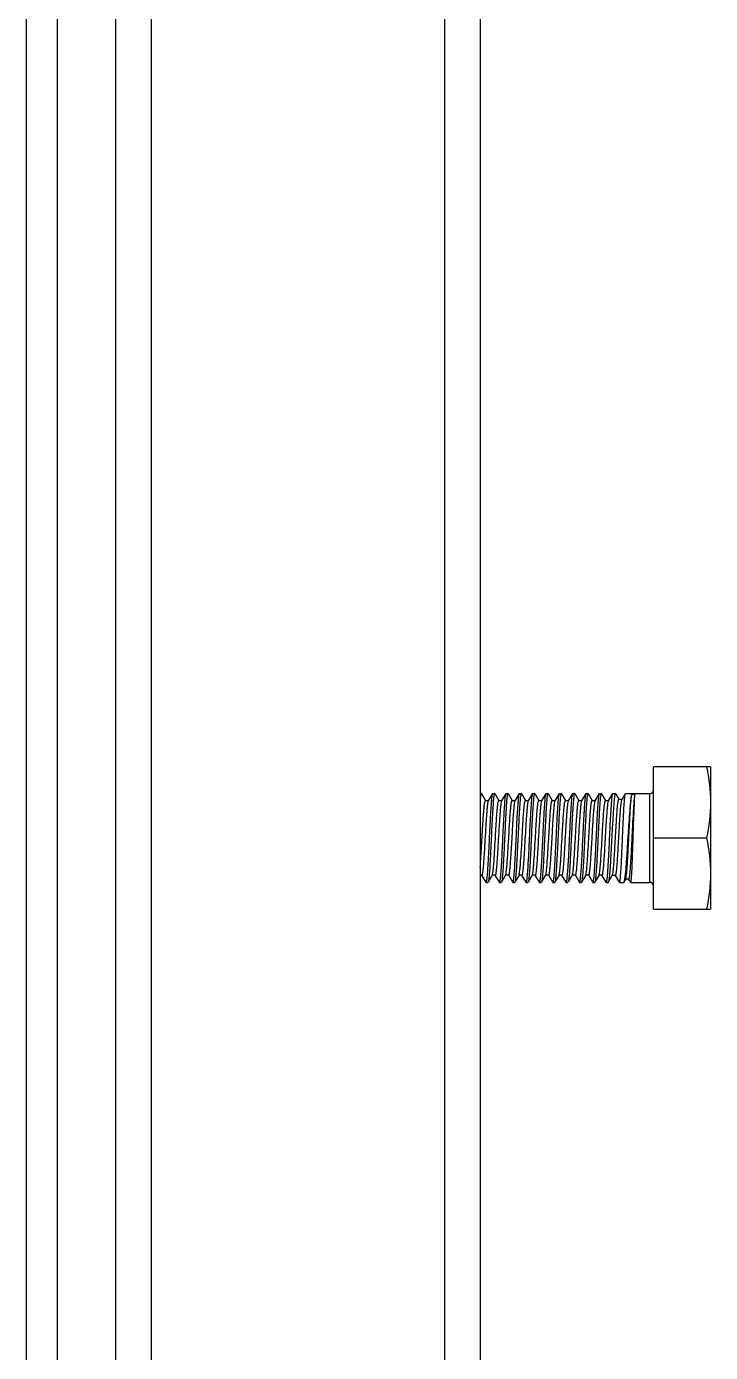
# Model space of a CAD drawing. Extents: x 27938 to 1507990, y 110129 to 923079.
# Drawn here: x 663779 to 664408, y 367100 to 368319 of the extents above; entities that cross this region are included whole.
import ezdxf

# ---------------------------------------------------------------- set-up
doc = ezdxf.new("R2010")
doc.units = 0
doc.header["$LTSCALE"] = 1000
doc.header["$MEASUREMENT"] = 0

msp = doc.modelspace()

# ---------------------------------------------------------------- linework, layer by layer
for p, q in [((663778.7, 366317.4), (663778.7, 369059.5)), ((663807.3, 366675.4), (663807.3, 368938.6)), ((663860.5, 368785.7), (663860.5, 366070.8)), ((663893.2, 368785.7), (663893.2, 366070.8)), ((664163, 368785.7), (664163, 366070.8)), ((664195.8, 368785.7), (664195.8, 366070.8)), ((664407.5, 367638.8), (664355.2, 367638.8)), ((664355.2, 367508), (664355.2, 367638.8)), ((664407.5, 367638.8), (664407.5, 367508)), ((664195.8, 367614.3), (664196.8, 367614.3)), ((664196.9, 367614.2), (664196.8, 367614.3)), ((664207.3, 367614.2), (664207.5, 367614.3)), ((664207.5, 367614.3), (664209, 367614.3)), ((664209.2, 367614.2), (664209, 367614.3)), ((664219.6, 367614.2), (664219.8, 367614.3)), ((664219.8, 367614.3), (664221.3, 367614.3)), ((664221.5, 367614.2), (664221.3, 367614.3)), ((664231.9, 367614.2), (664232, 367614.3)), ((664232, 367614.3), (664233.6, 367614.3)), ((664233.7, 367614.2), (664233.6, 367614.3)), ((664244.1, 367614.2), (664244.3, 367614.3)), ((664244.3, 367614.3), (664245.8, 367614.3)), ((664246, 367614.2), (664245.8, 367614.3)), ((664256.4, 367614.2), (664256.6, 367614.3)), ((664256.6, 367614.3), (664258.1, 367614.3)), ((664268.7, 367614.2), (664268.8, 367614.3)), ((664268.8, 367614.3), (664270.4, 367614.3)), ((664270.5, 367614.2), (664270.4, 367614.3)), ((664280.9, 367614.2), (664281.1, 367614.3)), ((664281.1, 367614.3), (664282.6, 367614.3)), ((664282.8, 367614.2), (664282.6, 367614.3)), ((664293.2, 367614.2), (664293.4, 367614.3)), ((664293.4, 367614.3), (664294.9, 367614.3)), ((664295.1, 367614.2), (664294.9, 367614.3)), ((664305.5, 367614.2), (664305.6, 367614.3)), ((664305.6, 367614.3), (664307.2, 367614.3)), ((664317.7, 367614.2), (664317.9, 367614.3)), ((664317.9, 367614.3), (664320.2, 367614.3)), ((664320.4, 367614.1), (664320.2, 367614.3)), ((664329.3, 367614.2), (664329.4, 367614.3)), ((664329.4, 367614.3), (664351.9, 367614.3)), ((664351.9, 367532.5), (664351.9, 367614.3)), ((664196.9, 367614.2), (664200.7, 367607.7)), ((664200.6, 367607.7), (664203.6, 367607.7)), ((664203.5, 367607.5), (664207.3, 367614.2)), ((664209.2, 367614.2), (664213, 367607.7)), ((664212.9, 367607.7), (664215.8, 367607.7)), ((664215.7, 367607.5), (664219.6, 367614.2)), ((664221.5, 367614.2), (664225.2, 367607.7)), ((664225.1, 367607.7), (664228.1, 367607.7)), ((664228, 367607.5), (664231.9, 367614.2)), ((664233.7, 367614.2), (664237.5, 367607.7)), ((664237.4, 367607.7), (664240.4, 367607.7)), ((664240.3, 367607.5), (664244.1, 367614.2)), ((664246, 367614.2), (664249.8, 367607.7)), ((664249.7, 367607.7), (664252.6, 367607.7)), ((664252.5, 367607.5), (664256.4, 367614.2)), ((664258.3, 367614.2), (664262, 367607.7)), ((664261.9, 367607.7), (664264.9, 367607.7)), ((664264.8, 367607.5), (664268.7, 367614.2)), ((664270.5, 367614.2), (664274.3, 367607.7)), ((664274.2, 367607.7), (664277.2, 367607.7)), ((664277.1, 367607.5), (664280.9, 367614.2)), ((664282.8, 367614.2), (664286.6, 367607.7)), ((664286.5, 367607.7), (664289.4, 367607.7)), ((664289.3, 367607.5), (664293.2, 367614.2)), ((664295.1, 367614.2), (664298.8, 367607.7)), ((664298.7, 367607.7), (664301.7, 367607.7)), ((664301.6, 367607.5), (664305.5, 367614.2)), ((664307.3, 367614.2), (664311.1, 367607.7)), ((664311, 367607.7), (664314, 367607.7)), ((664313.9, 367607.5), (664317.7, 367614.2)), ((664320.4, 367614.1), (664323.4, 367609)), ((664323.3, 367609), (664326.3, 367609)), ((664326.2, 367608.9), (664329.3, 367614.2)), ((664338.2, 367613.4), (664335.1, 367613.4)), ((664355.2, 367573.4), (664403.9, 367573.4)), ((664197.5, 367539.2), (664195.8, 367539.2)), ((664201.2, 367532.7), (664197.4, 367539.2)), ((664201.2, 367532.7), (664201.4, 367532.5)), ((664201.4, 367532.5), (664202.9, 367532.5)), ((664203.1, 367532.7), (664202.9, 367532.5)), ((664206.9, 367539.3), (664203.1, 367532.7)), ((664209.8, 367539.2), (664206.8, 367539.2)), ((664206.9, 367539.3), (664207, 367539.5)), ((664213.5, 367532.7), (664209.7, 367539.2)), ((664213.5, 367532.7), (664213.6, 367532.5)), ((664213.6, 367532.5), (664215.2, 367532.5)), ((664215.3, 367532.7), (664215.2, 367532.5)), ((664219.2, 367539.3), (664215.3, 367532.7)), ((664222.1, 367539.2), (664219.1, 367539.2)), ((664219.2, 367539.3), (664219.3, 367539.5)), ((664225.7, 367532.7), (664222, 367539.2)), ((664225.7, 367532.7), (664225.9, 367532.5)), ((664225.9, 367532.5), (664227.4, 367532.5)), ((664227.6, 367532.7), (664227.4, 367532.5)), ((664231.5, 367539.3), (664227.6, 367532.7)), ((664234.3, 367539.2), (664231.4, 367539.2)), ((664231.5, 367539.3), (664231.6, 367539.5)), ((664238, 367532.7), (664234.2, 367539.2)), ((664238, 367532.7), (664238.2, 367532.5)), ((664238.2, 367532.5), (664239.7, 367532.5)), ((664239.9, 367532.7), (664239.7, 367532.5)), ((664243.7, 367539.3), (664239.9, 367532.7)), ((664246.6, 367539.2), (664243.6, 367539.2)), ((664243.7, 367539.3), (664243.8, 367539.5)), ((664250.3, 367532.7), (664246.5, 367539.2)), ((664250.3, 367532.7), (664250.4, 367532.5)), ((664250.4, 367532.5), (664252, 367532.5)), ((664252.1, 367532.7), (664252, 367532.5)), ((664256, 367539.3), (664252.1, 367532.7)), ((664258.9, 367539.2), (664255.9, 367539.2)), ((664256, 367539.3), (664256.1, 367539.5)), ((664262.5, 367532.7), (664258.8, 367539.2)), ((664262.5, 367532.7), (664262.7, 367532.5)), ((664262.7, 367532.5), (664264.2, 367532.5)), ((664264.4, 367532.7), (664264.2, 367532.5)), ((664268.3, 367539.3), (664264.4, 367532.7)), ((664271.1, 367539.2), (664268.2, 367539.2)), ((664274.8, 367532.7), (664271, 367539.2)), ((664274.8, 367532.7), (664275, 367532.5)), ((664275, 367532.5), (664276.5, 367532.5)), ((664280.5, 367539.3), (664276.7, 367532.7)), ((664283.4, 367539.2), (664280.4, 367539.2)), ((664280.5, 367539.3), (664280.6, 367539.5)), ((664287.1, 367532.7), (664283.3, 367539.2)), ((664287.2, 367532.5), (664288.8, 367532.5)), ((664288.9, 367532.7), (664288.8, 367532.5)), ((664292.8, 367539.3), (664288.9, 367532.7)), ((664295.7, 367539.2), (664292.7, 367539.2)), ((664292.8, 367539.3), (664292.9, 367539.5)), ((664299.3, 367532.7), (664295.6, 367539.2)), ((664299.3, 367532.7), (664299.5, 367532.5)), ((664299.5, 367532.5), (664301, 367532.5)), ((664301.2, 367532.7), (664301, 367532.5)), ((664305.1, 367539.3), (664301.2, 367532.7)), ((664307.9, 367539.2), (664305, 367539.2)), ((664305.1, 367539.3), (664305.1, 367539.5)), ((664311.6, 367532.7), (664307.8, 367539.2)), ((664311.6, 367532.7), (664311.8, 367532.5)), ((664311.8, 367532.5), (664313.4, 367532.5)), ((664313.6, 367532.7), (664313.4, 367532.5)), ((664317.3, 367539.1), (664313.6, 367532.7)), ((664320.2, 367538.9), (664317.2, 367538.9)), ((664323.8, 367532.7), (664320.1, 367538.9)), ((664323.8, 367532.7), (664323.9, 367532.5)), ((664323.9, 367532.5), (664327.6, 367532.5)), ((664327.9, 367532.8), (664327.6, 367532.5)), ((664329.6, 367535.8), (664327.9, 367532.8)), ((664332.5, 367535.6), (664329.5, 367535.6)), ((664334.2, 367532.6), (664332.4, 367535.6)), ((664334.2, 367532.6), (664334.3, 367532.5)), ((664334.3, 367532.5), (664351.9, 367532.5)), ((664355.2, 367508), (664407.5, 367508))]:
    msp.add_line(p, q)
for centre, start, end in [((664351.9, 367617.6), 270, 0), ((664351.9, 367529.3), 0, 90)]:
    msp.add_arc(centre, 3.27, start, end)
for points in [[(664403.9, 367638.8), (664406.1, 367628.1), (664407.5, 367617.1), (664407.5, 367606.1)], [(664407.5, 367606.1), (664407.5, 367595.2), (664406.1, 367584.2), (664403.9, 367573.4)], [(664403.9, 367573.4), (664406.1, 367562.7), (664407.5, 367551.7), (664407.5, 367540.7)], [(664407.5, 367540.7), (664407.5, 367529.7), (664406.1, 367518.7), (664403.9, 367508)]]:
    msp.add_open_spline(points, degree=3)
for points, knots in [([(664196.8, 367614.3), (664196.6, 367614.3), (664196.4, 367613.7), (664196.2, 367612.7), (664196, 367611), (664195.8, 367609.6), (664195.8, 367608.8)], [0, 0, 0, 0, 0.077049, 0.268055, 0.577055, 1, 1, 1, 1]), ([(664209, 367614.3), (664208.9, 367614.3), (664208.8, 367614), (664208.6, 367613.4), (664208.4, 367612.4), (664208.2, 367610.4), (664207.8, 367607), (664207.5, 367602), (664207.1, 367595.8), (664206.7, 367588.9), (664206.3, 367581.3), (664206.1, 367576.1), (664206, 367573.4)], [0, 0, 0, 0, 0.006679, 0.021742, 0.04591, 0.079126, 0.171519, 0.295578, 0.446611, 0.618856, 0.8057, 1, 1, 1, 1]), ([(664221.3, 367614.3), (664221.2, 367614.3), (664221, 367614), (664220.9, 367613.4), (664220.7, 367612.4), (664220.4, 367610.4), (664220.1, 367607), (664219.7, 367602), (664219.4, 367595.8), (664219, 367588.9), (664218.6, 367581.3), (664218.4, 367576.1), (664218.2, 367573.4)], [0, 0, 0, 0, 0.006669, 0.021718, 0.045876, 0.079084, 0.171468, 0.295521, 0.446556, 0.618814, 0.805682, 1, 1, 1, 1]), ([(664233.6, 367614.3), (664233.5, 367614.3), (664233.3, 367614), (664233.2, 367613.4), (664233, 367612.4), (664232.7, 367610.4), (664232.4, 367607), (664232, 367602), (664231.6, 367595.8), (664231.3, 367588.9), (664230.9, 367581.3), (664230.6, 367576.1), (664230.5, 367573.4)], [0, 0, 0, 0, 0.00669, 0.021765, 0.045943, 0.079167, 0.171572, 0.295635, 0.446661, 0.618889, 0.805716, 1, 1, 1, 1]), ([(664245.8, 367614.3), (664245.7, 367614.3), (664245.6, 367614), (664245.4, 367613.4), (664245.2, 367612.4), (664245, 367610.4), (664244.6, 367607), (664244.3, 367602), (664243.9, 367595.8), (664243.5, 367588.9), (664243.1, 367581.3), (664242.9, 367576.1), (664242.8, 367573.4)], [0, 0, 0, 0, 0.006677, 0.021735, 0.045901, 0.079116, 0.171512, 0.295573, 0.4466, 0.618843, 0.805694, 1, 1, 1, 1]), ([(664258.1, 367614.3), (664258, 367614.3), (664257.8, 367614), (664257.7, 367613.4), (664257.5, 367612.4), (664257.2, 367610.4), (664256.9, 367607), (664256.5, 367602), (664256.2, 367595.8), (664255.8, 367588.9), (664255.4, 367581.3), (664255.2, 367576.1), (664255, 367573.4)], [0, 0, 0, 0, 0.006697, 0.021777, 0.045962, 0.079191, 0.171605, 0.29567, 0.44669, 0.618909, 0.805726, 1, 1, 1, 1]), ([(664258.3, 367614.2), (664258.2, 367614.2), (664258.2, 367614.3), (664258.1, 367614.3), (664258.1, 367614.3)], [0, 0, 0, 0, 0.600612, 1, 1, 1, 1]), ([(664270.4, 367614.3), (664270.3, 367614.3), (664270.1, 367614), (664270, 367613.4), (664269.8, 367612.4), (664269.5, 367610.4), (664269.2, 367607), (664268.8, 367602), (664268.4, 367595.8), (664268.1, 367588.9), (664267.7, 367581.3), (664267.4, 367576.1), (664267.3, 367573.4)], [0, 0, 0, 0, 0.006686, 0.021757, 0.045931, 0.079152, 0.171553, 0.295615, 0.446644, 0.618879, 0.805711, 1, 1, 1, 1]), ([(664282.6, 367614.3), (664282.5, 367614.3), (664282.4, 367614), (664282.2, 367613.4), (664282, 367612.4), (664281.8, 367610.4), (664281.4, 367607), (664281.1, 367602), (664280.7, 367595.8), (664280.3, 367588.9), (664279.9, 367581.3), (664279.7, 367576.1), (664279.6, 367573.4)], [0, 0, 0, 0, 0.006676, 0.021736, 0.045901, 0.079115, 0.171505, 0.295563, 0.446596, 0.618846, 0.805696, 1, 1, 1, 1]), ([(664294.9, 367614.3), (664294.8, 367614.3), (664294.6, 367614), (664294.5, 367613.4), (664294.3, 367612.4), (664294, 367610.4), (664293.7, 367607), (664293.3, 367602), (664293, 367595.8), (664292.6, 367588.9), (664292.2, 367581.3), (664292, 367576.1), (664291.8, 367573.4)], [0, 0, 0, 0, 0.006669, 0.021718, 0.045876, 0.079084, 0.171468, 0.295522, 0.446557, 0.618815, 0.805682, 1, 1, 1, 1]), ([(664307.2, 367614.3), (664307.1, 367614.3), (664306.9, 367614), (664306.8, 367613.4), (664306.6, 367612.4), (664306.3, 367610.4), (664306, 367607), (664305.6, 367602), (664305.2, 367595.8), (664304.9, 367588.9), (664304.5, 367581.3), (664304.2, 367576.1), (664304.1, 367573.4)], [0, 0, 0, 0, 0.006688, 0.021753, 0.045929, 0.079148, 0.171548, 0.29561, 0.446639, 0.618873, 0.805706, 1, 1, 1, 1]), ([(664307.3, 367614.2), (664307.3, 367614.2), (664307.3, 367614.3), (664307.2, 367614.3), (664307.2, 367614.3)], [0, 0, 0, 0, 0.600476, 1, 1, 1, 1]), ([(664320.2, 367614.3), (664320.1, 367614.3), (664319.9, 367614), (664319.7, 367613.4), (664319.5, 367612.4), (664319.2, 367610.4), (664318.8, 367607), (664318.4, 367602), (664318, 367595.8), (664317.6, 367588.9), (664317.2, 367581.3), (664316.9, 367576.1), (664316.8, 367573.4)], [0, 0, 0, 0, 0.007187, 0.022465, 0.046744, 0.080015, 0.172417, 0.296393, 0.447275, 0.619318, 0.805937, 1, 1, 1, 1]), ([(664195.8, 367546.3), (664196, 367548.9), (664196.4, 367554.6), (664197, 367563.9), (664197.6, 367574.1), (664198.1, 367584.1), (664198.6, 367592.1), (664199.1, 367597.7), (664199.4, 367601.1), (664199.6, 367603.8), (664199.9, 367605.9), (664200.2, 367606.9), (664200.4, 367607.7), (664200.6, 367607.7)], [0, 0, 0, 0, 0.125273, 0.280526, 0.451, 0.620464, 0.772784, 0.837888, 0.893492, 0.938284, 0.971239, 0.991709, 1, 1, 1, 1]), ([(664197.5, 367539.2), (664197.6, 367539.2), (664197.8, 367539.4), (664198, 367540.2), (664198.4, 367542), (664198.7, 367544.9), (664199.1, 367548.9), (664199.4, 367553.8), (664199.8, 367559.3), (664200.1, 367565.4), (664200.6, 367573.9), (664201.1, 367582.3), (664201.6, 367590.3), (664202, 367595.5), (664202.3, 367600), (664202.7, 367603.5), (664203, 367605.9), (664203.3, 367607.1), (664203.5, 367607.5)], [0, 0, 0, 0, 0.003516, 0.010771, 0.037949, 0.081609, 0.140308, 0.211978, 0.294061, 0.383613, 0.477416, 0.664254, 0.750571, 0.827952, 0.893624, 0.945254, 0.981055, 1, 1, 1, 1]), ([(664204.4, 367573.4), (664204.7, 367578.4), (664205, 367585.6), (664205.5, 367594.8), (664205.9, 367600.8), (664206.2, 367605.8), (664206.5, 367609.8), (664206.9, 367612.4), (664207.1, 367613.8), (664207.3, 367614.2)], [0, 0, 0, 0, 0.364023, 0.530311, 0.678342, 0.803036, 0.90014, 0.966414, 1, 1, 1, 1]), ([(664207, 367539.5), (664207.2, 367540), (664207.5, 367541.5), (664207.8, 367544.1), (664208.2, 367547.8), (664208.7, 367554.3), (664209.3, 367563.8), (664209.8, 367573.9), (664210.3, 367582.2), (664210.7, 367588.1), (664211, 367593.5), (664211.4, 367598.2), (664211.7, 367602.1), (664212.1, 367604.9), (664212.4, 367606.7), (664212.6, 367607.4), (664212.8, 367607.7), (664212.9, 367607.7)], [0, 0, 0, 0, 0.023139, 0.062463, 0.116774, 0.184236, 0.348936, 0.533941, 0.62611, 0.713772, 0.793885, 0.863675, 0.920735, 0.963127, 0.989505, 0.996557, 1, 1, 1, 1]), ([(664209.8, 367539.2), (664209.9, 367539.2), (664210.1, 367539.4), (664210.3, 367540.2), (664210.6, 367542), (664211, 367544.9), (664211.3, 367548.9), (664211.7, 367553.8), (664212, 367559.3), (664212.4, 367565.4), (664212.9, 367573.9), (664213.4, 367582.3), (664213.9, 367590.3), (664214.2, 367595.5), (664214.6, 367600), (664214.9, 367603.5), (664215.3, 367605.9), (664215.5, 367607.1), (664215.7, 367607.5)], [0, 0, 0, 0, 0.003516, 0.010771, 0.037949, 0.081609, 0.140308, 0.211978, 0.294061, 0.383613, 0.477416, 0.664254, 0.750571, 0.827952, 0.893624, 0.945254, 0.981055, 1, 1, 1, 1]), ([(664216.7, 367573.4), (664216.9, 367578.4), (664217.3, 367585.6), (664217.8, 367594.8), (664218.1, 367600.8), (664218.5, 367605.8), (664218.8, 367609.8), (664219.2, 367612.4), (664219.4, 367613.8), (664219.6, 367614.2)], [0, 0, 0, 0, 0.364021, 0.530313, 0.678345, 0.803036, 0.900138, 0.966413, 1, 1, 1, 1]), ([(664219.3, 367539.5), (664219.5, 367540), (664219.7, 367541.4), (664220.1, 367544.1), (664220.4, 367547.7), (664220.9, 367554.2), (664221.5, 367563.8), (664222.1, 367573.8), (664222.6, 367582.2), (664222.9, 367588.1), (664223.3, 367593.5), (664223.6, 367598.2), (664224, 367602.1), (664224.3, 367604.9), (664224.6, 367606.7), (664224.9, 367607.4), (664225.1, 367607.7), (664225.1, 367607.7)], [0, 0, 0, 0, 0.023, 0.06221, 0.116433, 0.183837, 0.348506, 0.533571, 0.625793, 0.713517, 0.793694, 0.863545, 0.920659, 0.963092, 0.989496, 0.996554, 1, 1, 1, 1]), ([(664222.1, 367539.2), (664222.1, 367539.2), (664222.3, 367539.4), (664222.6, 367540.2), (664222.9, 367542), (664223.2, 367544.9), (664223.6, 367548.9), (664223.9, 367553.8), (664224.3, 367559.3), (664224.7, 367565.4), (664225.2, 367573.9), (664225.6, 367582.3), (664226.1, 367590.3), (664226.5, 367595.5), (664226.9, 367600), (664227.2, 367603.5), (664227.6, 367605.9), (664227.8, 367607.1), (664228, 367607.5)], [0, 0, 0, 0, 0.003516, 0.010771, 0.037949, 0.081609, 0.140308, 0.211978, 0.294061, 0.383613, 0.477416, 0.664254, 0.750571, 0.827952, 0.893624, 0.945254, 0.981055, 1, 1, 1, 1]), ([(664229, 367573.4), (664229.2, 367578.4), (664229.5, 367585.6), (664230, 367594.8), (664230.4, 367600.8), (664230.8, 367605.8), (664231.1, 367609.8), (664231.4, 367612.4), (664231.6, 367613.8), (664231.9, 367614.2)], [0, 0, 0, 0, 0.364026, 0.530319, 0.678348, 0.803035, 0.900137, 0.966414, 1, 1, 1, 1]), ([(664231.6, 367539.5), (664231.7, 367540), (664232, 367541.4), (664232.3, 367544), (664232.7, 367547.7), (664233.2, 367554.2), (664233.8, 367563.7), (664234.4, 367573.8), (664234.8, 367582.1), (664235.2, 367588.1), (664235.5, 367593.5), (664235.9, 367598.2), (664236.3, 367602.1), (664236.6, 367604.9), (664236.9, 367606.7), (664237.1, 367607.4), (664237.3, 367607.7), (664237.4, 367607.7)], [0, 0, 0, 0, 0.022862, 0.061956, 0.116091, 0.183437, 0.348074, 0.5332, 0.625476, 0.713261, 0.793503, 0.863416, 0.920583, 0.963057, 0.989487, 0.996552, 1, 1, 1, 1]), ([(664234.3, 367539.2), (664234.4, 367539.2), (664234.6, 367539.4), (664234.8, 367540.2), (664235.2, 367542), (664235.5, 367544.9), (664235.9, 367548.9), (664236.2, 367553.8), (664236.6, 367559.3), (664236.9, 367565.4), (664237.4, 367573.9), (664237.9, 367582.3), (664238.4, 367590.3), (664238.8, 367595.5), (664239.1, 367600), (664239.5, 367603.5), (664239.8, 367605.9), (664240.1, 367607.1), (664240.3, 367607.5)], [0, 0, 0, 0, 0.003516, 0.010771, 0.037949, 0.081609, 0.140308, 0.211978, 0.294061, 0.383613, 0.477416, 0.664254, 0.750571, 0.827952, 0.893624, 0.945254, 0.981055, 1, 1, 1, 1]), ([(664241.2, 367573.4), (664241.5, 367578.4), (664241.8, 367585.6), (664242.3, 367594.8), (664242.7, 367600.8), (664243, 367605.8), (664243.3, 367609.8), (664243.7, 367612.4), (664243.9, 367613.8), (664244.1, 367614.2)], [0, 0, 0, 0, 0.364024, 0.530311, 0.678342, 0.803035, 0.900139, 0.966414, 1, 1, 1, 1]), ([(664243.8, 367539.5), (664244, 367540), (664244.3, 367541.4), (664244.6, 367544), (664244.9, 367547.7), (664245.5, 367554.2), (664246, 367563.7), (664246.6, 367573.8), (664247.1, 367582.1), (664247.5, 367588.1), (664247.8, 367593.5), (664248.2, 367598.2), (664248.5, 367602.1), (664248.8, 367604.9), (664249.2, 367606.7), (664249.4, 367607.4), (664249.6, 367607.7), (664249.7, 367607.7)], [0, 0, 0, 0, 0.022723, 0.061701, 0.115749, 0.183037, 0.347642, 0.532829, 0.625158, 0.713005, 0.793312, 0.863286, 0.920506, 0.963022, 0.989478, 0.99655, 1, 1, 1, 1]), ([(664246.6, 367539.2), (664246.7, 367539.2), (664246.9, 367539.4), (664247.1, 367540.2), (664247.4, 367542), (664247.8, 367544.9), (664248.1, 367548.9), (664248.5, 367553.8), (664248.8, 367559.3), (664249.2, 367565.4), (664249.7, 367573.9), (664250.2, 367582.3), (664250.7, 367590.3), (664251, 367595.5), (664251.4, 367600), (664251.7, 367603.5), (664252.1, 367605.9), (664252.3, 367607.1), (664252.5, 367607.5)], [0, 0, 0, 0, 0.003516, 0.010771, 0.037949, 0.081609, 0.140308, 0.211978, 0.294061, 0.383613, 0.477416, 0.664254, 0.750571, 0.827952, 0.893624, 0.945254, 0.981055, 1, 1, 1, 1]), ([(664253.5, 367573.4), (664253.7, 367578.4), (664254.1, 367585.6), (664254.6, 367594.8), (664254.9, 367600.8), (664255.3, 367605.8), (664255.6, 367609.8), (664256, 367612.4), (664256.2, 367613.8), (664256.4, 367614.2)], [0, 0, 0, 0, 0.364026, 0.530313, 0.678337, 0.803029, 0.900137, 0.966414, 1, 1, 1, 1]), ([(664256.1, 367539.5), (664256.3, 367540), (664256.5, 367541.4), (664256.9, 367544), (664257.2, 367547.6), (664257.7, 367554.1), (664258.3, 367563.7), (664258.9, 367573.8), (664259.4, 367582.1), (664259.7, 367588), (664260.1, 367593.5), (664260.4, 367598.2), (664260.8, 367602.1), (664261.1, 367604.9), (664261.4, 367606.7), (664261.7, 367607.4), (664261.9, 367607.7), (664261.9, 367607.7)], [0, 0, 0, 0, 0.022584, 0.061447, 0.115407, 0.182636, 0.34721, 0.532457, 0.62484, 0.712749, 0.79312, 0.863155, 0.920429, 0.962986, 0.989469, 0.996548, 1, 1, 1, 1]), ([(664258.9, 367539.2), (664258.9, 367539.2), (664259.1, 367539.4), (664259.4, 367540.2), (664259.7, 367542), (664260, 367544.9), (664260.4, 367548.9), (664260.7, 367553.8), (664261.1, 367559.3), (664261.5, 367565.4), (664262, 367573.9), (664262.4, 367582.3), (664262.9, 367590.3), (664263.3, 367595.5), (664263.7, 367600), (664264, 367603.5), (664264.4, 367605.9), (664264.6, 367607.1), (664264.8, 367607.5)], [0, 0, 0, 0, 0.003516, 0.010772, 0.037949, 0.081609, 0.140308, 0.211978, 0.294061, 0.383612, 0.477416, 0.664254, 0.750571, 0.827952, 0.893624, 0.945254, 0.981055, 1, 1, 1, 1]), ([(664265.8, 367573.4), (664266, 367578.4), (664266.3, 367585.6), (664266.8, 367594.8), (664267.2, 367600.8), (664267.5, 367605.8), (664267.9, 367609.8), (664268.2, 367612.4), (664268.4, 367613.8), (664268.7, 367614.2)], [0, 0, 0, 0, 0.364026, 0.530312, 0.67834, 0.803034, 0.90014, 0.966415, 1, 1, 1, 1]), ([(664268.3, 367539.5), (664268.5, 367540), (664268.8, 367541.4), (664269.1, 367544), (664269.5, 367547.6), (664270, 367554.1), (664270.6, 367563.6), (664271.1, 367573.7), (664271.6, 367582.1), (664272, 367588), (664272.3, 367593.5), (664272.7, 367598.2), (664273.1, 367602.1), (664273.4, 367604.9), (664273.7, 367606.7), (664273.9, 367607.4), (664274.1, 367607.7), (664274.2, 367607.7)], [0, 0, 0, 0, 0.022445, 0.061192, 0.115065, 0.182235, 0.346776, 0.532084, 0.624521, 0.712492, 0.792928, 0.863025, 0.920353, 0.962951, 0.98946, 0.996545, 1, 1, 1, 1]), ([(664271.1, 367539.2), (664271.2, 367539.2), (664271.4, 367539.4), (664271.6, 367540.2), (664272, 367542), (664272.3, 367544.9), (664272.7, 367548.9), (664273, 367553.8), (664273.4, 367559.3), (664273.7, 367565.4), (664274.2, 367573.9), (664274.7, 367582.3), (664275.2, 367590.3), (664275.6, 367595.5), (664275.9, 367600), (664276.3, 367603.5), (664276.6, 367605.9), (664276.9, 367607.1), (664277.1, 367607.5)], [0, 0, 0, 0, 0.003516, 0.010772, 0.037949, 0.081609, 0.140308, 0.211978, 0.294061, 0.383612, 0.477416, 0.664253, 0.750571, 0.827952, 0.893624, 0.945254, 0.981055, 1, 1, 1, 1]), ([(664278, 367573.4), (664278.3, 367578.4), (664278.6, 367585.6), (664279.1, 367594.8), (664279.5, 367600.8), (664279.8, 367605.8), (664280.1, 367609.8), (664280.5, 367612.4), (664280.7, 367613.8), (664280.9, 367614.2)], [0, 0, 0, 0, 0.364021, 0.530311, 0.678343, 0.803036, 0.90014, 0.966414, 1, 1, 1, 1]), ([(664280.6, 367539.5), (664280.8, 367540), (664281, 367541.3), (664281.4, 367543.9), (664281.7, 367547.6), (664282.2, 367554.1), (664282.8, 367563.6), (664283.4, 367573.7), (664283.9, 367582), (664284.2, 367588), (664284.6, 367593.4), (664285, 367598.2), (664285.3, 367602.1), (664285.6, 367604.9), (664286, 367606.7), (664286.2, 367607.4), (664286.4, 367607.7), (664286.5, 367607.7)], [0, 0, 0, 0, 0.022306, 0.060937, 0.114721, 0.181834, 0.346342, 0.531711, 0.624202, 0.712235, 0.792736, 0.862894, 0.920276, 0.962916, 0.98945, 0.996543, 1, 1, 1, 1]), ([(664283.4, 367539.2), (664283.5, 367539.2), (664283.7, 367539.4), (664283.9, 367540.2), (664284.2, 367542), (664284.6, 367544.9), (664284.9, 367548.9), (664285.3, 367553.8), (664285.6, 367559.3), (664286, 367565.4), (664286.5, 367573.9), (664287, 367582.3), (664287.5, 367590.3), (664287.8, 367595.5), (664288.2, 367600), (664288.5, 367603.5), (664288.9, 367605.9), (664289.1, 367607.1), (664289.3, 367607.5)], [0, 0, 0, 0, 0.003515, 0.010772, 0.037949, 0.081609, 0.140308, 0.211978, 0.294061, 0.383612, 0.477415, 0.664253, 0.750571, 0.827952, 0.893624, 0.945254, 0.981055, 1, 1, 1, 1]), ([(664290.3, 367573.4), (664290.5, 367578.4), (664290.9, 367585.6), (664291.4, 367594.8), (664291.7, 367600.8), (664292.1, 367605.8), (664292.4, 367609.8), (664292.8, 367612.4), (664293, 367613.8), (664293.2, 367614.2)], [0, 0, 0, 0, 0.364021, 0.530314, 0.678346, 0.803036, 0.900137, 0.966413, 1, 1, 1, 1]), ([(664292.9, 367539.5), (664293.1, 367539.9), (664293.3, 367541.3), (664293.7, 367543.9), (664294, 367547.5), (664294.5, 367554), (664295.1, 367563.6), (664295.7, 367573.7), (664296.2, 367582), (664296.5, 367588), (664296.9, 367593.4), (664297.2, 367598.2), (664297.6, 367602.1), (664297.9, 367604.9), (664298.2, 367606.7), (664298.5, 367607.4), (664298.6, 367607.7), (664298.7, 367607.7)], [0, 0, 0, 0, 0.022167, 0.060682, 0.114378, 0.181432, 0.345908, 0.531337, 0.623882, 0.711978, 0.792543, 0.862763, 0.920199, 0.962881, 0.989441, 0.996541, 1, 1, 1, 1]), ([(664295.7, 367539.2), (664295.7, 367539.2), (664295.9, 367539.4), (664296.2, 367540.2), (664296.5, 367542), (664296.8, 367544.9), (664297.2, 367548.9), (664297.5, 367553.8), (664297.9, 367559.3), (664298.3, 367565.4), (664298.8, 367573.9), (664299.2, 367582.3), (664299.7, 367590.3), (664300.1, 367595.5), (664300.5, 367600), (664300.8, 367603.5), (664301.2, 367605.9), (664301.4, 367607.1), (664301.6, 367607.5)], [0, 0, 0, 0, 0.003515, 0.010772, 0.037949, 0.081609, 0.140308, 0.211978, 0.294061, 0.383612, 0.477415, 0.664253, 0.750571, 0.827952, 0.893624, 0.945254, 0.981055, 1, 1, 1, 1]), ([(664302.6, 367573.4), (664302.8, 367578.4), (664303.1, 367585.6), (664303.6, 367594.8), (664304, 367600.8), (664304.3, 367605.8), (664304.7, 367609.8), (664305, 367612.4), (664305.2, 367613.8), (664305.5, 367614.2)], [0, 0, 0, 0, 0.364026, 0.530319, 0.678348, 0.803035, 0.900137, 0.966414, 1, 1, 1, 1]), ([(664305.1, 367539.5), (664305.3, 367539.9), (664305.6, 367541.3), (664305.9, 367543.9), (664306.3, 367547.5), (664306.8, 367554), (664307.4, 367563.5), (664307.9, 367573.6), (664308.4, 367582), (664308.8, 367588), (664309.1, 367593.4), (664309.5, 367598.2), (664309.8, 367602.1), (664310.2, 367604.9), (664310.5, 367606.7), (664310.7, 367607.4), (664310.9, 367607.7), (664311, 367607.7)], [0, 0, 0, 0, 0.022028, 0.060426, 0.114034, 0.181029, 0.345472, 0.530963, 0.623561, 0.71172, 0.79235, 0.862632, 0.920122, 0.962845, 0.989432, 0.996538, 1, 1, 1, 1]), ([(664307.9, 367539.2), (664308, 367539.2), (664308.2, 367539.4), (664308.4, 367540.2), (664308.8, 367542), (664309.1, 367544.9), (664309.5, 367548.9), (664309.8, 367553.8), (664310.2, 367559.3), (664310.5, 367565.4), (664311, 367573.9), (664311.5, 367582.3), (664312, 367590.3), (664312.4, 367595.5), (664312.7, 367600), (664313.1, 367603.5), (664313.4, 367605.9), (664313.7, 367607.1), (664313.9, 367607.5)], [0, 0, 0, 0, 0.003515, 0.010772, 0.037949, 0.081609, 0.140308, 0.211978, 0.294061, 0.383612, 0.477415, 0.664253, 0.750571, 0.827952, 0.893624, 0.945254, 0.981055, 1, 1, 1, 1]), ([(664314.8, 367573.4), (664315.1, 367578.4), (664315.4, 367585.6), (664315.9, 367594.8), (664316.3, 367600.8), (664316.6, 367605.8), (664316.9, 367609.8), (664317.3, 367612.4), (664317.5, 367613.8), (664317.7, 367614.2)], [0, 0, 0, 0, 0.364024, 0.530312, 0.678343, 0.803036, 0.90014, 0.966414, 1, 1, 1, 1]), ([(664317.3, 367539.1), (664317.6, 367539.5), (664317.8, 367540.8), (664318.2, 367543.2), (664318.5, 367546.9), (664318.9, 367551.5), (664319.2, 367556.9), (664319.7, 367565.1), (664320.2, 367573.7), (664320.7, 367582.4), (664321.1, 367588.6), (664321.4, 367594.3), (664321.8, 367599.2), (664322.1, 367603.2), (664322.5, 367606.2), (664322.8, 367608), (664323, 367608.8), (664323.2, 367609), (664323.3, 367609)], [0, 0, 0, 0, 0.019036, 0.055162, 0.107284, 0.173532, 0.25149, 0.338305, 0.525651, 0.619397, 0.708683, 0.790327, 0.861445, 0.919555, 0.962678, 0.989457, 0.996584, 1, 1, 1, 1]), ([(664320.2, 367538.9), (664320.3, 367538.9), (664320.5, 367539.2), (664320.7, 367540), (664321, 367541.9), (664321.4, 367544.9), (664321.8, 367549), (664322.1, 367554), (664322.5, 367559.8), (664322.8, 367566), (664323.3, 367574.7), (664323.8, 367583.3), (664324.3, 367591.5), (664324.7, 367596.8), (664325, 367601.3), (664325.4, 367604.8), (664325.7, 367607.2), (664326, 367608.5), (664326.2, 367608.9)], [0, 0, 0, 0, 0.003526, 0.010871, 0.03842, 0.082642, 0.142013, 0.214376, 0.297085, 0.387117, 0.481196, 0.667858, 0.753739, 0.830507, 0.895467, 0.946372, 0.98153, 1, 1, 1, 1]), ([(664326.7, 367573.4), (664326.9, 367578.4), (664327.2, 367585.7), (664327.7, 367595), (664328, 367601), (664328.3, 367606), (664328.6, 367609.9), (664328.9, 367612.5), (664329, 367613.8), (664329.3, 367614.2)], [0, 0, 0, 0, 0.366748, 0.534004, 0.682559, 0.80722, 0.903651, 0.968552, 1, 1, 1, 1]), ([(664329.6, 367535.8), (664329.8, 367536.1), (664330, 367537.4), (664330.4, 367539.8), (664330.7, 367543.3), (664331.1, 367547.8), (664331.4, 367553.2), (664331.9, 367561.5), (664332.4, 367572.5), (664333.1, 367585.7), (664333.7, 367597.4), (664334.3, 367606.5), (664334.8, 367611.5), (664335.1, 367613.4)], [0, 0, 0, 0, 0.016498, 0.048153, 0.094091, 0.152829, 0.222461, 0.300749, 0.473185, 0.64885, 0.806645, 0.928205, 1, 1, 1, 1]), ([(664335.1, 367613.4), (664334.9, 367612.7), (664334.6, 367611), (664333.9, 367606.2), (664333.2, 367598.1), (664332.4, 367586.5), (664331.8, 367578), (664331.5, 367573.4)], [0, 0, 0, 0, 0.052104, 0.130854, 0.359409, 0.660459, 1, 1, 1, 1]), ([(664332.5, 367535.6), (664332.6, 367535.6), (664332.8, 367535.9), (664332.9, 367536.4), (664333.1, 367537.2), (664333.3, 367538.9), (664333.7, 367541.8), (664334, 367546.1), (664334.3, 367551.3), (664334.7, 367557.3), (664335.1, 367563.9), (664335.5, 367573.2), (664336.1, 367584.5), (664336.7, 367596.7), (664337.4, 367606.2), (664337.8, 367611.5), (664338.2, 367613.4)], [0, 0, 0, 0, 0.003181, 0.009997, 0.020842, 0.035708, 0.077022, 0.132568, 0.200428, 0.278278, 0.363482, 0.453195, 0.634322, 0.798504, 0.925407, 1, 1, 1, 1]), ([(664336.4, 367573.4), (664336.6, 367578), (664336.9, 367586.5), (664337.3, 367598.1), (664337.7, 367606.9), (664337.9, 367611.7), (664338.2, 367613.4)], [0, 0, 0, 0, 0.340216, 0.641739, 0.870295, 1, 1, 1, 1]), ([(664201.4, 367532.5), (664201.5, 367532.5), (664201.6, 367532.9), (664201.8, 367533.4), (664202, 367534.4), (664202.2, 367536.4), (664202.6, 367539.9), (664202.9, 367544.9), (664203.3, 367551), (664203.7, 367558), (664204.1, 367565.5), (664204.3, 367570.8), (664204.4, 367573.4)], [0, 0, 0, 0, 0.006696, 0.021778, 0.045962, 0.079192, 0.171607, 0.295672, 0.44669, 0.618908, 0.805728, 1, 1, 1, 1]), ([(664206, 367573.4), (664205.7, 367568.5), (664205.4, 367561.2), (664204.9, 367552), (664204.6, 367546), (664204.2, 367541), (664203.9, 367537.1), (664203.5, 367534.5), (664203.3, 367533.1), (664203.1, 367532.7)], [0, 0, 0, 0, 0.36397, 0.530239, 0.678254, 0.802945, 0.900063, 0.966368, 1, 1, 1, 1]), ([(664213.6, 367532.5), (664213.7, 367532.5), (664213.9, 367532.9), (664214.1, 367533.4), (664214.2, 367534.4), (664214.5, 367536.4), (664214.8, 367539.9), (664215.2, 367544.9), (664215.6, 367551), (664216, 367558), (664216.3, 367565.5), (664216.6, 367570.8), (664216.7, 367573.4)], [0, 0, 0, 0, 0.006683, 0.02175, 0.045921, 0.079139, 0.171534, 0.295592, 0.446617, 0.618856, 0.805703, 1, 1, 1, 1]), ([(664218.2, 367573.4), (664218, 367568.5), (664217.7, 367561.2), (664217.2, 367552), (664216.8, 367546), (664216.5, 367541), (664216.1, 367537.1), (664215.8, 367534.5), (664215.6, 367533.1), (664215.3, 367532.7)], [0, 0, 0, 0, 0.363954, 0.530216, 0.678234, 0.802928, 0.900053, 0.966366, 1, 1, 1, 1]), ([(664225.9, 367532.5), (664226, 367532.5), (664226.2, 367532.9), (664226.3, 367533.4), (664226.5, 367534.4), (664226.8, 367536.4), (664227.1, 367539.9), (664227.5, 367544.9), (664227.8, 367551), (664228.2, 367558), (664228.6, 367565.5), (664228.8, 367570.8), (664229, 367573.4)], [0, 0, 0, 0, 0.006669, 0.021719, 0.045878, 0.079087, 0.171477, 0.295536, 0.446573, 0.618824, 0.805681, 1, 1, 1, 1]), ([(664230.5, 367573.4), (664230.3, 367568.5), (664229.9, 367561.2), (664229.4, 367552), (664229.1, 367546), (664228.7, 367541), (664228.4, 367537.1), (664228, 367534.5), (664227.8, 367533.1), (664227.6, 367532.7)], [0, 0, 0, 0, 0.363958, 0.530229, 0.678249, 0.80294, 0.900058, 0.966367, 1, 1, 1, 1]), ([(664238.2, 367532.5), (664238.3, 367532.5), (664238.4, 367532.9), (664238.6, 367533.4), (664238.8, 367534.4), (664239, 367536.4), (664239.4, 367539.9), (664239.7, 367544.9), (664240.1, 367551), (664240.5, 367558), (664240.9, 367565.5), (664241.1, 367570.8), (664241.2, 367573.4)], [0, 0, 0, 0, 0.006673, 0.021729, 0.045891, 0.079103, 0.17149, 0.295546, 0.446581, 0.618835, 0.805691, 1, 1, 1, 1]), ([(664242.8, 367573.4), (664242.5, 367568.5), (664242.2, 367561.2), (664241.7, 367552), (664241.4, 367546), (664241, 367541), (664240.7, 367537.1), (664240.3, 367534.5), (664240.1, 367533.1), (664239.9, 367532.7)], [0, 0, 0, 0, 0.363957, 0.530226, 0.678246, 0.80294, 0.90006, 0.966367, 1, 1, 1, 1]), ([(664250.4, 367532.5), (664250.5, 367532.5), (664250.7, 367532.9), (664250.9, 367533.4), (664251, 367534.4), (664251.3, 367536.4), (664251.6, 367539.9), (664252, 367544.9), (664252.4, 367551), (664252.8, 367558), (664253.1, 367565.5), (664253.4, 367570.8), (664253.5, 367573.4)], [0, 0, 0, 0, 0.006683, 0.02175, 0.045922, 0.079141, 0.171538, 0.295599, 0.446629, 0.61887, 0.805706, 1, 1, 1, 1]), ([(664255, 367573.4), (664254.8, 367568.5), (664254.5, 367561.2), (664254, 367552), (664253.6, 367546), (664253.3, 367541), (664252.9, 367537.1), (664252.6, 367534.5), (664252.4, 367533.1), (664252.1, 367532.7)], [0, 0, 0, 0, 0.363961, 0.530224, 0.678244, 0.802939, 0.900061, 0.966368, 1, 1, 1, 1]), ([(664262.7, 367532.5), (664262.8, 367532.5), (664263, 367532.9), (664263.1, 367533.4), (664263.3, 367534.4), (664263.6, 367536.4), (664263.9, 367539.9), (664264.3, 367544.9), (664264.6, 367551), (664265, 367558), (664265.4, 367565.5), (664265.6, 367570.8), (664265.8, 367573.4)], [0, 0, 0, 0, 0.006693, 0.021771, 0.045952, 0.079178, 0.171587, 0.295651, 0.446675, 0.618899, 0.805721, 1, 1, 1, 1]), ([(664267.3, 367573.4), (664267.1, 367568.5), (664266.7, 367561.2), (664266.2, 367552), (664265.9, 367546), (664265.5, 367541), (664265.2, 367537.1), (664264.8, 367534.5), (664264.6, 367533.1), (664264.4, 367532.7)], [0, 0, 0, 0, 0.363963, 0.530226, 0.67824, 0.802935, 0.900059, 0.966368, 1, 1, 1, 1]), ([(664275, 367532.5), (664275.1, 367532.5), (664275.2, 367532.9), (664275.4, 367533.4), (664275.6, 367534.4), (664275.8, 367536.4), (664276.2, 367539.9), (664276.5, 367544.9), (664276.9, 367551), (664277.3, 367558), (664277.7, 367565.5), (664277.9, 367570.8), (664278, 367573.4)], [0, 0, 0, 0, 0.006694, 0.021774, 0.045957, 0.079186, 0.171599, 0.295663, 0.446681, 0.618902, 0.805725, 1, 1, 1, 1]), ([(664279.6, 367573.4), (664279.3, 367568.5), (664279, 367561.2), (664278.5, 367552), (664278.2, 367546), (664277.8, 367541), (664277.5, 367537.1), (664277.1, 367534.5), (664276.9, 367533.1), (664276.7, 367532.7)], [0, 0, 0, 0, 0.363971, 0.530241, 0.678257, 0.802947, 0.900064, 0.966368, 1, 1, 1, 1]), ([(664287.2, 367532.5), (664287.3, 367532.5), (664287.5, 367532.9), (664287.6, 367533.4), (664287.8, 367534.4), (664288.1, 367536.4), (664288.4, 367539.9), (664288.8, 367544.9), (664289.2, 367551), (664289.6, 367558), (664289.9, 367565.5), (664290.2, 367570.8), (664290.3, 367573.4)], [0, 0, 0, 0, 0.006682, 0.021747, 0.045917, 0.079134, 0.171527, 0.295584, 0.44661, 0.618852, 0.805701, 1, 1, 1, 1]), ([(664291.8, 367573.4), (664291.6, 367568.5), (664291.3, 367561.2), (664290.8, 367552), (664290.4, 367546), (664290.1, 367541), (664289.7, 367537.1), (664289.4, 367534.5), (664289.2, 367533.1), (664288.9, 367532.7)], [0, 0, 0, 0, 0.363954, 0.530216, 0.678234, 0.802928, 0.900053, 0.966366, 1, 1, 1, 1]), ([(664299.5, 367532.5), (664299.6, 367532.5), (664299.8, 367532.9), (664299.9, 367533.4), (664300.1, 367534.4), (664300.4, 367536.4), (664300.7, 367539.9), (664301.1, 367544.9), (664301.4, 367551), (664301.8, 367558), (664302.2, 367565.5), (664302.4, 367570.8), (664302.6, 367573.4)], [0, 0, 0, 0, 0.006669, 0.02172, 0.045879, 0.079089, 0.171479, 0.295539, 0.446576, 0.618826, 0.805682, 1, 1, 1, 1]), ([(664304.1, 367573.4), (664303.9, 367568.5), (664303.5, 367561.2), (664303, 367552), (664302.7, 367546), (664302.3, 367541), (664302, 367537.1), (664301.6, 367534.5), (664301.4, 367533.1), (664301.2, 367532.7)], [0, 0, 0, 0, 0.363959, 0.530229, 0.678249, 0.80294, 0.900058, 0.966367, 1, 1, 1, 1]), ([(664311.8, 367532.5), (664311.9, 367532.5), (664312, 367532.9), (664312.2, 367533.4), (664312.4, 367534.4), (664312.6, 367536.4), (664313, 367539.9), (664313.3, 367544.9), (664313.7, 367551), (664314.1, 367558), (664314.5, 367565.5), (664314.7, 367570.8), (664314.8, 367573.4)], [0, 0, 0, 0, 0.006673, 0.021727, 0.045889, 0.079101, 0.171487, 0.295543, 0.446578, 0.618832, 0.80569, 1, 1, 1, 1]), ([(664316.8, 367573.4), (664316.5, 367568.5), (664316.1, 367561.3), (664315.6, 367552.1), (664315.2, 367546.1), (664314.8, 367541.1), (664314.5, 367537.2), (664314.1, 367534.5), (664313.9, 367533.1), (664313.6, 367532.7)], [0, 0, 0, 0, 0.362797, 0.528646, 0.676443, 0.801155, 0.898568, 0.965462, 1, 1, 1, 1]), ([(664323.9, 367532.5), (664324, 367532.5), (664324.2, 367532.9), (664324.3, 367533.4), (664324.5, 367534.4), (664324.7, 367536.4), (664325, 367539.9), (664325.4, 367544.9), (664325.7, 367551), (664326, 367558), (664326.4, 367565.5), (664326.6, 367570.8), (664326.7, 367573.4)], [0, 0, 0, 0, 0.006494, 0.021489, 0.045625, 0.078827, 0.171228, 0.295321, 0.446402, 0.618703, 0.80562, 1, 1, 1, 1]), ([(664331.5, 367573.4), (664331.2, 367568.5), (664330.8, 367561.4), (664330.2, 367552.3), (664329.7, 367546.3), (664329.3, 367541.3), (664328.9, 367537.4), (664328.4, 367534.6), (664328.1, 367533.2), (664327.9, 367532.8)], [0, 0, 0, 0, 0.359329, 0.52395, 0.67108, 0.795828, 0.894098, 0.962746, 1, 1, 1, 1]), ([(664334.3, 367532.5), (664334.3, 367532.5), (664334.5, 367532.9), (664334.6, 367533.4), (664334.7, 367534.4), (664334.8, 367535.8), (664335, 367537.5), (664335.2, 367540.4), (664335.4, 367544.9), (664335.7, 367551), (664335.9, 367558), (664336.2, 367565.5), (664336.4, 367570.8), (664336.4, 367573.4)], [0, 0, 0, 0, 0.005906, 0.02066, 0.044668, 0.077802, 0.119769, 0.170184, 0.29436, 0.445608, 0.618145, 0.805336, 1, 1, 1, 1])]:
    msp.add_open_spline(points, degree=3, knots=knots)

doc.saveas('drawing.dxf')
